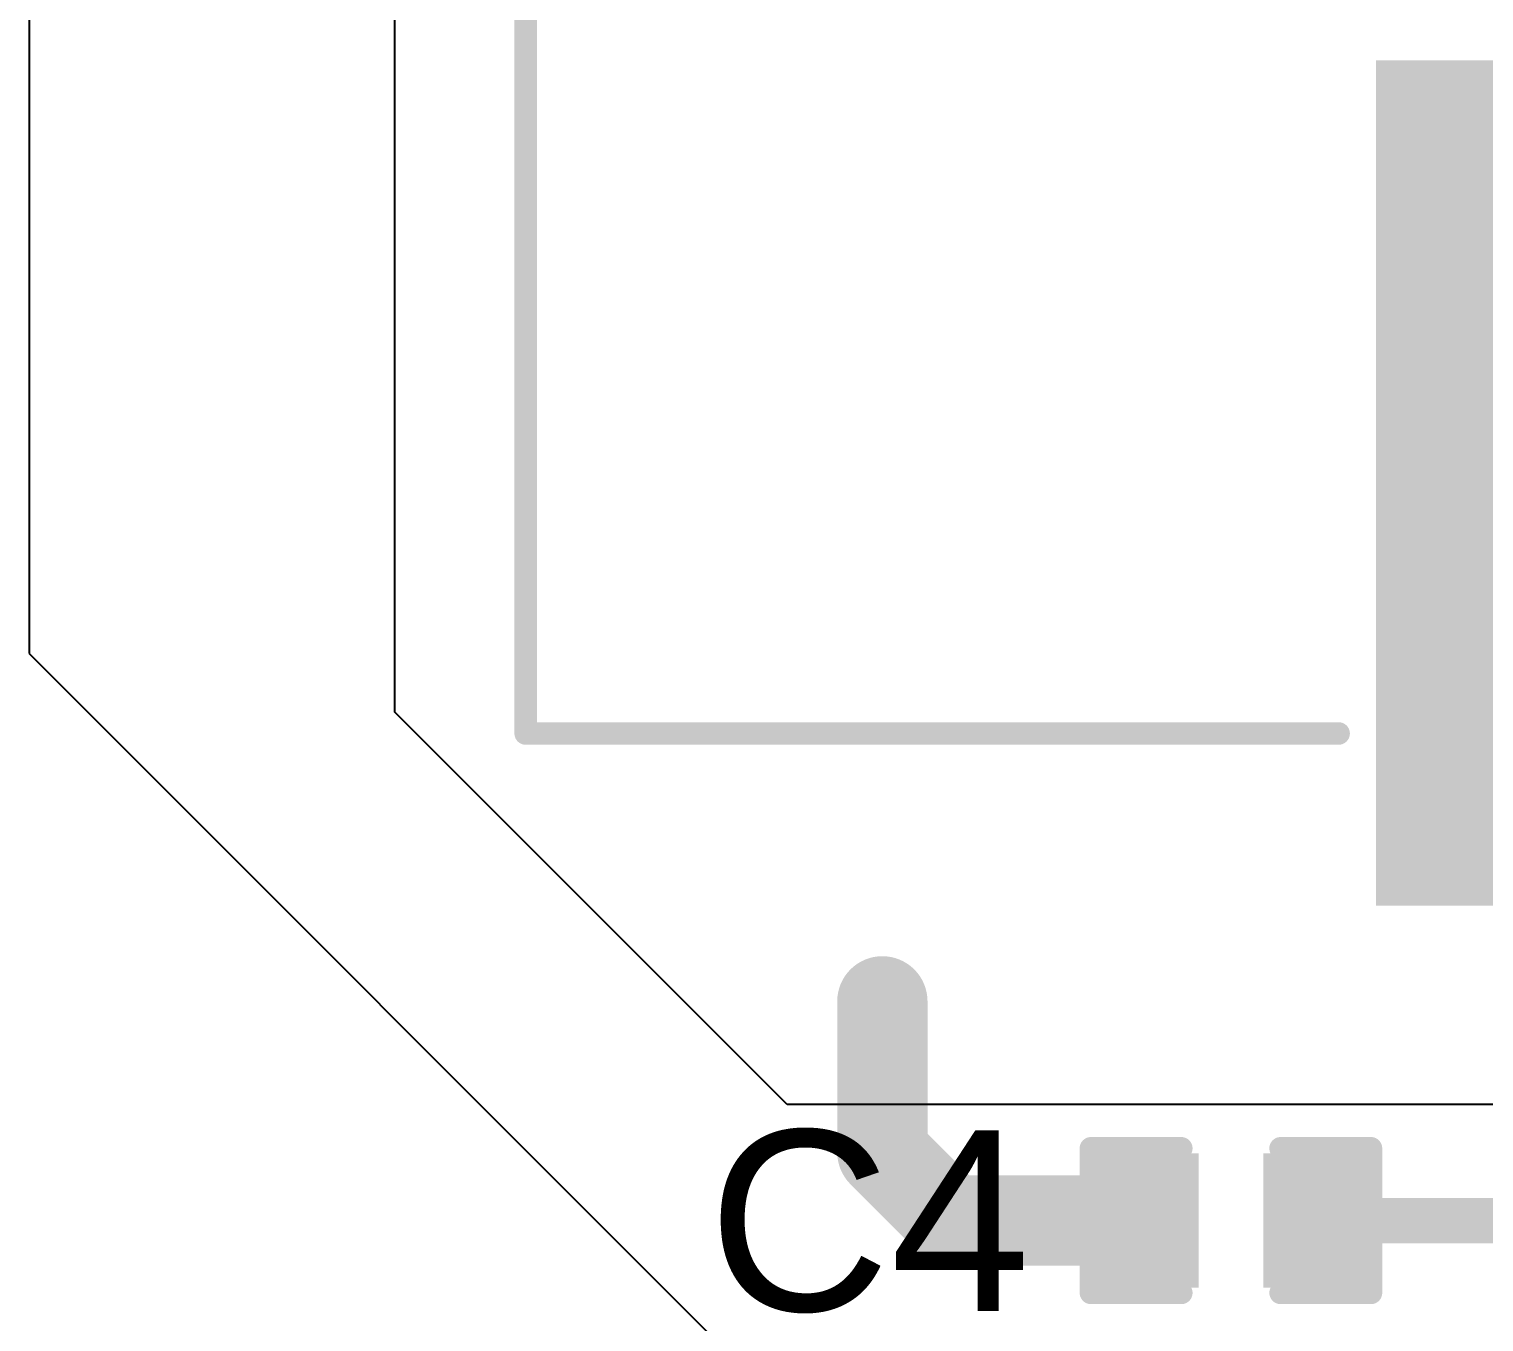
# Model space of a CAD drawing. Header units: inches. Extents: x -7 to 5163, y -3 to 5149.
# Drawn here: x 17.86 to 26.04, y 132.64 to 139.91 of the extents above; entities that cross this region are included whole.
import ezdxf

# ---------------------------------------------------------------- set-up
doc = ezdxf.new("R2010")
doc.units = ezdxf.units.IN
for name, color, linetype in [('Top Layer', 1, 'Continuous'), ('Top Overlay', 2, 'Continuous'), ('Top Paste', 8, 'Continuous'), ('Top Solder', 216, 'Continuous')]:
    doc.layers.add(name, color=color, linetype=linetype)
doc.styles.add('Arial', font='', dxfattribs={"height": 0.2})
doc.styles.get('Arial').set_extended_font_data('Arial')

# ---------------------------------------------------------------- blocks, each defined once
blk = doc.blocks.new('SRP1270_4R7M_44')
at = {"layer": 'Top Layer'}
blk.add_hatch(color=1, dxfattribs=at).paths.add_polyline_path([(-7.775, -2), (-7.775, 2), (-3.225, 2), (-3.225, -2)])
at = {"layer": 'Top Paste'}
blk.add_hatch(color=8, dxfattribs=at).paths.add_polyline_path([(-7.775, -2), (-7.775, 2), (-3.225, 2), (-3.225, -2)])
at = {"layer": 'Top Solder'}
blk.add_hatch(color=216, dxfattribs=at).paths.add_polyline_path([(-7.8766, -2.1016), (-7.8766, 2.1016), (-3.1234, 2.1016), (-3.1234, -2.1016)])
at = {"layer": 'Top Overlay'}
for points in [[(-6.9088, 6.8834, 0.127, 0.127, 0), (-6.9088, 2.3114, 0.127, 0.127, 0)], [(-6.9088, 6.8834, 0.127, 0.127, 0), (6.8834, 6.8834, 0.127, 0.127, 0)]]:
    blk.add_lwpolyline(points, format="xyseb", dxfattribs=at)
for points in [[(-6.9405, 6.8834, 0.0635, 0.0635, 1), (-6.877, 6.8834, 0.0635, 0.0635, 1)], [(-6.9405, 6.8834, 0.0635, 0.0635, 1), (-6.877, 6.8834, 0.0635, 0.0635, 1)], [(-6.9405, 2.3114, 0.0635, 0.0635, 1), (-6.877, 2.3114, 0.0635, 0.0635, 1)]]:
    blk.add_lwpolyline(points, format="xyseb", close=True, dxfattribs=at)
blk = doc.blocks.new('____0402_89')
at = {"layer": 'Top Layer'}
for points in [[(-0.6985, -0.3175), (-0.6985, 0.3175), (-0.2413, 0.3175), (-0.2413, -0.3175)], [(0.2413, -0.3175), (0.2413, 0.3175), (0.6985, 0.3175), (0.6985, -0.3175)]]:
    blk.add_hatch(color=1, dxfattribs=at).paths.add_polyline_path(points)
at = {"layer": 'Top Paste'}
for points in [[(-0.6985, -0.3175), (-0.6985, 0.3175), (-0.2413, 0.3175), (-0.2413, -0.3175)], [(0.2413, -0.3175), (0.2413, 0.3175), (0.6985, 0.3175), (0.6985, -0.3175)]]:
    blk.add_hatch(color=8, dxfattribs=at).paths.add_polyline_path(points)
at = {"layer": 'Top Solder'}
for points in [[(-0.7585, -0.3775), (-0.7585, 0.3775), (-0.1813, 0.3775), (-0.1813, -0.3775)], [(0.1813, -0.3775), (0.1813, 0.3775), (0.7585, 0.3775), (0.7585, -0.3775)]]:
    blk.add_hatch(color=216, dxfattribs=at).paths.add_polyline_path(points)
at = {"layer": 'Top Overlay'}
for points in [[(-0.2794, 0.4064, 0.127, 0.127, 0), (-0.7874, 0.4064, 0.127, 0.127, 0)], [(-0.7874, 0.4064, 0.127, 0.127, 0), (-0.7874, -0.4064, 0.127, 0.127, 0)], [(0.7874, 0.4064, 0.127, 0.127, 0), (0.2794, 0.4064, 0.127, 0.127, 0)], [(0.7874, 0.4064, 0.127, 0.127, 0), (0.7874, -0.4064, 0.127, 0.127, 0)], [(-0.2794, -0.4064, 0.127, 0.127, 0), (-0.7874, -0.4064, 0.127, 0.127, 0)], [(0.7874, -0.4064, 0.127, 0.127, 0), (0.2794, -0.4064, 0.127, 0.127, 0)]]:
    blk.add_lwpolyline(points, format="xyseb", dxfattribs=at)
for points in [[(-0.8191, 0.4064, 0.0635, 0.0635, 1), (-0.7556, 0.4064, 0.0635, 0.0635, 1)], [(-0.8191, 0.4064, 0.0635, 0.0635, 1), (-0.7556, 0.4064, 0.0635, 0.0635, 1)], [(-0.3111, 0.4064, 0.0635, 0.0635, 1), (-0.2477, 0.4064, 0.0635, 0.0635, 1)], [(0.2477, 0.4064, 0.0635, 0.0635, 1), (0.3111, 0.4064, 0.0635, 0.0635, 1)], [(0.7556, 0.4064, 0.0635, 0.0635, 1), (0.8191, 0.4064, 0.0635, 0.0635, 1)], [(0.7556, 0.4064, 0.0635, 0.0635, 1), (0.8191, 0.4064, 0.0635, 0.0635, 1)], [(-0.8191, -0.4064, 0.0635, 0.0635, 1), (-0.7556, -0.4064, 0.0635, 0.0635, 1)], [(-0.8191, -0.4064, 0.0635, 0.0635, 1), (-0.7556, -0.4064, 0.0635, 0.0635, 1)], [(-0.3111, -0.4064, 0.0635, 0.0635, 1), (-0.2477, -0.4064, 0.0635, 0.0635, 1)], [(0.2477, -0.4064, 0.0635, 0.0635, 1), (0.3111, -0.4064, 0.0635, 0.0635, 1)], [(0.7556, -0.4064, 0.0635, 0.0635, 1), (0.8191, -0.4064, 0.0635, 0.0635, 1)], [(0.7556, -0.4064, 0.0635, 0.0635, 1), (0.8191, -0.4064, 0.0635, 0.0635, 1)]]:
    blk.add_lwpolyline(points, format="xyseb", close=True, dxfattribs=at)

msp = doc.modelspace()

# ---------------------------------------------------------------- linework, layer by layer
at = {"layer": 'Top Layer'}
for p, q in [((17.8562, 142.8565), (17.8562, 136.398)), ((19.9136, 136.0678), (19.9136, 142.8565)), ((17.8562, 136.398), (21.8203, 132.4339)), ((22.1199, 133.8615), (19.9136, 136.0678)), ((27.0553, 133.8615), (22.1199, 133.8615))]:
    msp.add_line(p, q, dxfattribs=at)
for points in [[(22.6555, 133.5931, 0.508, 0.508, 0), (22.6555, 134.4415, 0.508, 0.508, 0)], [(22.6555, 133.5931, 0.508, 0.508, 0), (23.0397, 133.2089, 0.508, 0.508, 0)], [(23.0397, 133.2089, 0.508, 0.508, 0), (24.1462, 133.2089, 0.508, 0.508, 0)], [(25.086, 133.2089, 0.254, 0.254, 0), (26.9606, 133.2089, 0.254, 0.254, 0)]]:
    msp.add_lwpolyline(points, format="xyseb", dxfattribs=at)
for points in [[(22.5285, 134.4415, 0.254, 0.254, 1), (22.7825, 134.4415, 0.254, 0.254, 1)], [(22.5285, 133.5931, 0.254, 0.254, 1), (22.7825, 133.5931, 0.254, 0.254, 1)], [(22.5285, 133.5931, 0.254, 0.254, 1), (22.7825, 133.5931, 0.254, 0.254, 1)], [(22.9127, 133.2089, 0.254, 0.254, 1), (23.1667, 133.2089, 0.254, 0.254, 1)], [(22.9127, 133.2089, 0.254, 0.254, 1), (23.1667, 133.2089, 0.254, 0.254, 1)], [(24.0192, 133.2089, 0.254, 0.254, 1), (24.2732, 133.2089, 0.254, 0.254, 1)], [(25.0225, 133.2089, 0.127, 0.127, 1), (25.1495, 133.2089, 0.127, 0.127, 1)]]:
    msp.add_lwpolyline(points, format="xyseb", close=True, dxfattribs=at)

# ---------------------------------------------------------------- block references
for name, p, rotation in [('SRP1270_4R7M_44', (27.5329, 142.8565), 90), ('____0402_89', (24.6161, 133.2089), 180)]:
    msp.add_blockref(name, p, dxfattribs=dict(rotation=rotation))

# ---------------------------------------------------------------- texts
at = {"layer": 'Top Overlay', "style": 'Arial'}
msp.add_text('C4', height=1.016, dxfattribs=at).set_placement((21.6742, 132.7011))

doc.saveas('drawing.dxf')
